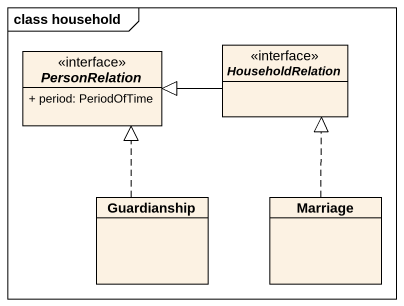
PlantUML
@startuml
mainframe class household
hide circle
hide empty members
skinparam classAttributeIconSize 0
interface PersonRelation {
  + period: PeriodOfTime
}
interface HouseholdRelation
class Guardianship
class Marriage
HouseholdRelation -left-|> PersonRelation
Guardianship .up.|> PersonRelation
Marriage .up.|> HouseholdRelation
@enduml
